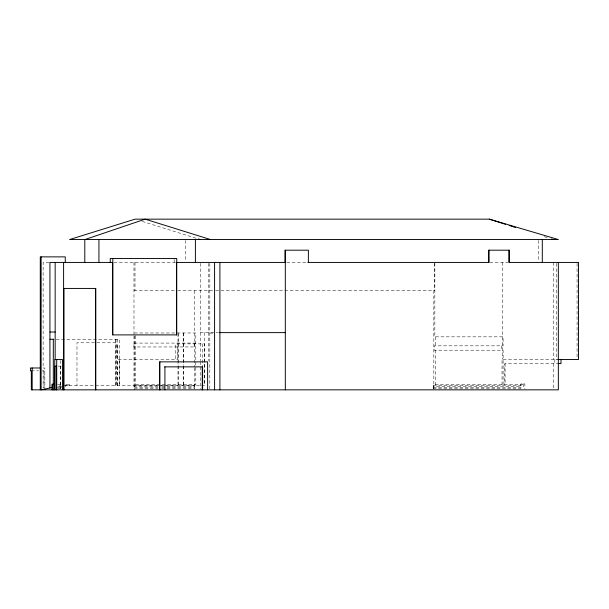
<?xml version="1.0" encoding="UTF-8"?>
<svg xmlns="http://www.w3.org/2000/svg" width="609" height="609" viewBox="0 0 609 609"><rect width="100%" height="100%" fill="white"/><g stroke="black" fill="none" stroke-linecap="round" stroke-linejoin="round"><path stroke-width="0.46" stroke-dasharray="3.04 2.28" d="M57.946 386.319L61.654 385.535M65.361 385.672L68.581 385.672M49.093 262.426L43.132 262.426L43.132 367.988M114.005 262.426L175.537 262.426M286.763 262.426L306.913 262.426M489.796 262.426L507.914 262.426M133.98 290.66L176.739 290.66M177.668 290.66L214.688 290.66M215.632 290.66L434.849 290.66M200.232 332.628L218.197 332.628M134.437 332.978L195.801 332.978L195.801 384.743L160.928 384.743M209.816 333.1L213.378 333.1M56.127 339.266L119.349 339.266L119.349 385.672M115.543 385.672L115.543 342.791L76.985 342.791L76.985 385.672M195.801 343.08L133.919 343.08L133.919 346.955L195.801 346.955M559.412 359.394L502.029 359.394L502.029 384.705M117.682 385.672L117.682 359.645L177.683 359.645L177.683 343.879M559.412 363.596L504.785 363.596L504.785 384.705M58.205 366.146L61.524 366.146M43.033 367.988L44.845 367.988L44.845 389.844M31.325 370.843L38.603 370.843M42.196 370.843L44.008 370.843L44.008 387.941M57.558 384.241L62.095 384.241M65.726 384.241L69.525 384.241L69.525 385.672M160.015 384.743L134.559 384.743L134.498 386.784L158.066 386.784M63.671 385.672L158.271 385.672M159.215 385.672L200.742 385.672M201.686 385.672L204.517 385.672L204.517 343.879L175.788 343.879L175.788 359.645M433.372 385.71L521.076 385.71L521.076 384.705M134.498 385.763L160.015 385.763M160.951 385.763L194.888 385.763L194.888 384.743M433.25 388.808L433.311 386.745L521.015 386.745M62.057 386.784L58.738 386.784L58.738 387.804M161.773 386.784L194.827 386.784M56.195 387.804L61.958 387.804M134.376 387.804L158.005 387.804M161.712 387.804L194.766 387.804M433.25 387.781L520.954 387.781L521.015 385.71M57.733 388.824L59.416 388.824L59.416 387.804M134.315 388.824L157.944 388.824M161.651 388.824L194.705 388.824L194.705 387.804M433.189 388.808L520.893 388.808L520.832 383.891L524.882 383.891L524.882 388.991M142.27 221.425L196.608 238.408M544.256 236.673L548.755 238.111M577.073 263.377L577.073 358.518M556.291 263.377L556.291 359.47M554.829 359.394L554.829 363.596M553.254 262.426L553.254 359.394M553.254 363.596L553.254 389.844M538.28 240.456L538.28 261.512M523.222 383.891L523.222 388.991M522.492 383.891L522.492 384.705L433.433 384.705L433.372 386.745M505.082 363.596L505.082 384.705M503.103 384.705L503.103 350.205L434.247 350.205L434.247 345.836L503.103 345.836L503.103 336.838L434.849 336.838L434.849 262.426M502.661 262.426L502.661 336.838M502.326 336.838L502.326 359.394M501.725 345.836L501.725 350.205M435.625 336.838L435.625 345.836M435.625 350.205L435.625 384.705M434.75 263.37L434.75 290.66M433.829 290.66L433.829 388.984M209.816 263.37L209.816 388.9M208.537 263.377L208.537 360.764M204.632 332.628L204.632 385.748M202.63 343.879L202.63 365.727M200.232 263.377L200.232 360.764M200.232 361.7L200.232 388.907M194.766 290.66L194.766 366.961M194.766 367.905L194.766 389.166M194.241 343.08L194.241 346.955M185.265 240.456L185.265 261.512M183.454 332.978L183.454 364.981M183.454 365.925L183.454 384.743M183.248 332.978L183.248 364.981M183.248 365.925L183.248 384.743M178.209 332.978L178.209 364.981M178.209 365.925L178.209 384.743M178.003 333.922L178.003 364.981M178.003 365.925L178.003 384.743M174.166 259.289L174.166 262.426M135.472 335.734L135.472 384.743M135 262.426L135 290.66M134.437 335.81L134.437 389.844M133.98 262.426L133.98 335.057M133.98 336.001L133.98 389.844M119.577 359.645L119.577 385.672M117.72 339.266L117.72 359.645M117.507 385.672L117.507 344.428L116.19 344.428L116.19 385.672M115.976 339.266L115.976 385.672M115.543 339.266L115.543 342.791M69.35 384.241L69.35 385.672M65.521 385.672L65.521 386.784M60.725 366.146L60.725 388.892M60.565 360.513L60.565 388.9M60.276 386.784L60.276 387.804M60.108 386.784L60.108 387.804M43.132 370.843L43.132 387.941"/><path stroke-width="0.91" d="M84.978 239.543L145.132 219.156L210.508 239.543M52.625 387.415L41.123 389.844L41.123 256.869M489.37 219.156L135.031 219.156L69.609 239.543L558.339 239.543L489.37 219.156L505.561 224.325M307.834 262.426L489.096 262.426L489.096 250.192M63.595 288.43L95.803 288.43L95.803 389.844M49.93 332.027L55.16 332.027M219.141 332.628L285.324 332.628M49.93 339.266L53.706 339.266M557.775 359.47L578.55 359.47L578.55 262.426L508.842 262.426L508.842 250.192M558.354 363.596L560.996 363.596L560.996 359.394M56.576 366.146L54.917 366.146L54.917 389.844M164.544 366.869L202.622 366.869L202.622 389.844M40.415 367.988L30.45 367.988L30.45 370.843L31.325 370.843L31.325 389.844L558.339 389.844L558.339 262.426M54.094 384.241L52.115 384.241L52.115 389.844M198.42 238.979L200.232 239.543M509.162 225.475L515.458 227.484M551.449 238.972L553.254 239.543M542.299 239.543L542.299 262.426M509.383 262.426L509.383 250.192L488.547 250.192L488.547 262.426M308.375 262.426L308.375 250.192L284.928 250.192L284.928 262.426M285.476 250.192L285.476 262.426L176.481 262.426L176.557 334.897M285.324 262.426L285.324 389.844M219.902 262.426L219.902 389.844M214.589 262.426L214.589 389.844M207.623 389.844L207.623 361.86L159.543 361.86L159.543 389.844M202.249 366.869L202.249 389.844M195.398 239.543L195.398 262.426M164.917 366.869L164.917 389.844M159.908 361.86L159.908 389.844M112.817 258.505L112.817 334.897M110.244 262.426L110.244 258.505L176.739 258.505L176.739 334.897L112.627 334.897L112.627 262.426L49.93 262.426L49.93 387.979M98.94 239.543L98.94 262.426M95.446 288.43L95.446 389.844M84.796 239.543L84.796 262.426M65.262 262.426L65.262 256.869L40.278 256.869L40.278 389.844M63.953 288.43L63.953 389.844M63.595 262.426L63.595 389.844M62.521 389.844L62.521 359.569L54.764 359.569L54.764 389.844M56.713 359.569L56.713 389.844M56.546 366.146L56.546 389.844M55.16 262.426L55.16 359.516M53.303 339.266L53.303 389.844M52.283 384.241L52.283 389.844M32.17 367.988L32.17 389.844"/></g></svg>
